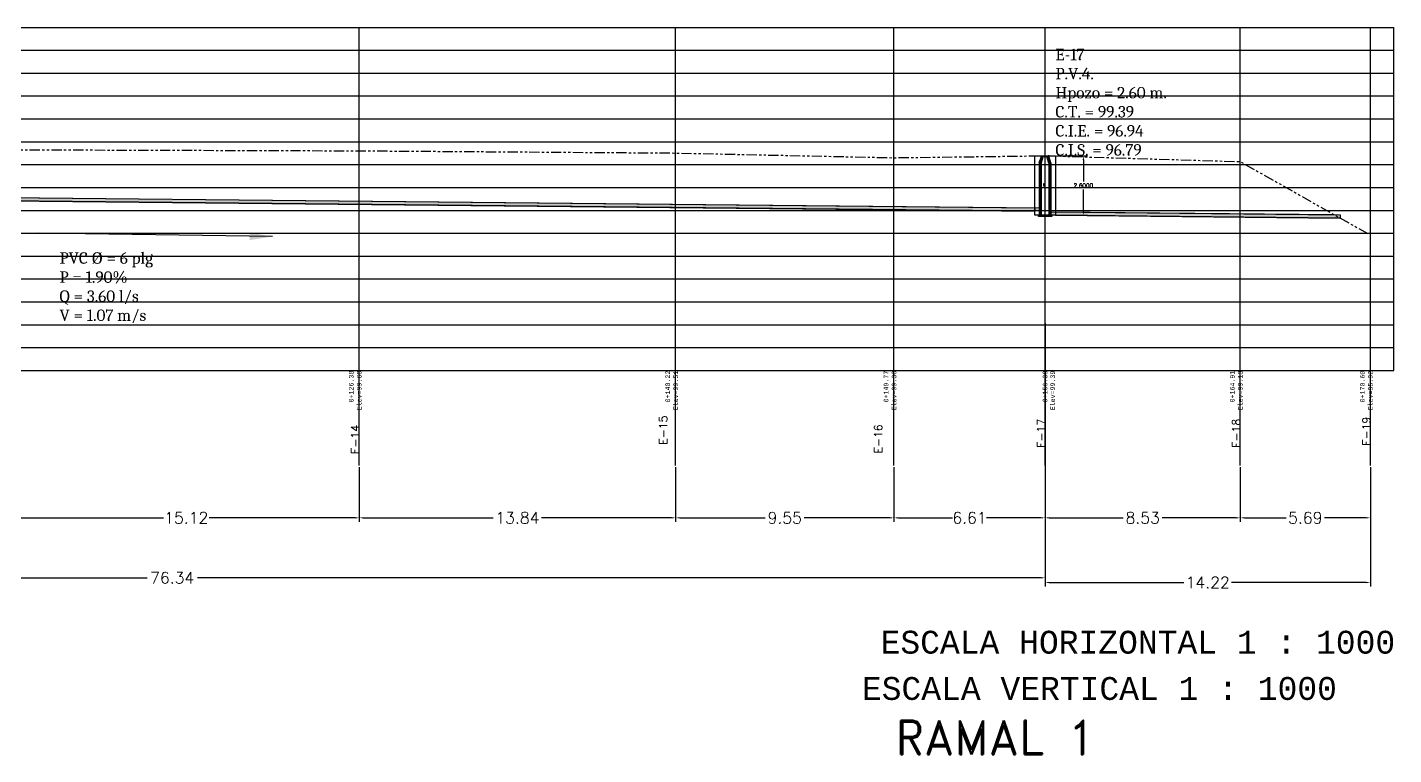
# Model space of a CAD drawing. Header units: metres. Extents: x 0 to 1752, y 632 to 1210.
# Drawn here: x 1137 to 1196.8, y 721.7 to 753.5 of the extents above; entities that cross this region are included whole.
import ezdxf
from ezdxf.enums import TextEntityAlignment as Align

# ---------------------------------------------------------------- set-up
doc = ezdxf.new("R2010")
doc.units = ezdxf.units.M
doc.header["$PDMODE"] = 32
doc.header["$PDSIZE"] = 0.2
doc.linetypes.add('SECCION1', pattern=[0.895, 0.45, -0.095, 0.08, -0.095, 0.08, -0.095])
for name, color, linetype in [('3-PLANTA GENERAL', 2, 'Continuous'), ('CVL_PERF', 2, 'SECCION1'), ('CVL_PERF_CUAD', 1, 'Continuous'), ('CVL_PERF_RET', 8, 'Continuous'), ('CVL_PERF_TX', 2, 'Continuous')]:
    doc.layers.add(name, color=color, linetype=linetype)
doc.styles.add('HUECA1', font='hueca1.shx')
doc.styles.add('MONOTXT4', font='monotxt4.shx')
doc.styles.get("Standard").update_dxf_attribs({"font": 'simplex.shx'})
doc.dimstyles.new('cotas', dxfattribs={"dimtxt": 0.2, "dimasz": 0.1, "dimexe": 0.1, "dimexo": 0.05, "dimgap": 0.05, "dimtad": 1, "dimlfac": 0.25, "dimzin": 1, "dimdsep": 46, "dimtxsty": 'Standard', "dimcen": 1, "dimclrd": 1, "dimclre": 1, "dimclrt": 3, "dimaunit": 1, "dimadec": 3, "dimazin": 0, "dimtfac": 1, "dimtmove": 0, "dimatfit": 3, "dimfxl": 1.25, "dimarcsym": 0})
doc.dimstyles.get("Standard").update_dxf_attribs({"dimtxt": 0.18, "dimasz": 0.18, "dimexe": 0.18, "dimexo": 0.0625, "dimgap": 0.09, "dimtad": 0, "dimtih": 1, "dimtoh": 1, "dimdec": 4, "dimzin": 0, "dimdsep": 46, "dimtxsty": 'Standard', "dimcen": 0.09, "dimadec": 0, "dimazin": 0, "dimtfac": 1, "dimtdec": 4, "dimtofl": 0, "dimtmove": 0, "dimatfit": 3, "dimfxl": 1, "dimtolj": 1, "dimtzin": 0, "dimarcsym": 0})

# ---------------------------------------------------------------- blocks, each defined once
blk = doc.blocks.new('*D124')
at = {"layer": 'CVL_PERF', "color": 0, "linetype": 'ByBlock', "lineweight": -2, "transparency": 16777216}
for p, q in [((1136.43, 734.273), (1136.43, 731.875)), ((1151.553, 734.273), (1151.553, 731.875)), ((1136.61, 732.055), (1142.996, 732.055)), ((1151.373, 732.055), (1144.986, 732.055))]:
    blk.add_line(p, q, dxfattribs=at)
at = {"layer": 'CVL_PERF', "color": 0, "linetype": 'ByBlock', "lineweight": 25, "transparency": 16777216}
for points in [[(1136.61, 732.085), (1136.61, 732.025), (1136.43, 732.055)], [(1151.373, 732.085), (1151.373, 732.025), (1151.553, 732.055)]]:
    blk.add_solid(points, dxfattribs=at)
at = {"layer": 'Defpoints', "color": 0, "linetype": 'ByBlock', "lineweight": 25, "transparency": 16777216}
for p in [(1136.43, 734.336), (1151.553, 734.336), (1151.553, 732.055)]:
    blk.add_point(p, dxfattribs=at)
at = {"layer": 'CVL_PERF', "color": 0, "linetype": 'ByBlock', "lineweight": 30, "transparency": 16777216, "insert": (1143.991, 732.055), "char_height": 0.5, "attachment_point": 5}
blk.add_mtext('\\A1;15.12', dxfattribs=at)
blk = doc.blocks.new('*D125')
at = {"layer": 'CVL_PERF', "color": 0, "linetype": 'ByBlock', "lineweight": -2, "transparency": 16777216}
for p, q in [((1151.553, 734.273), (1151.553, 731.875)), ((1165.391, 734.273), (1165.391, 731.875)), ((1151.733, 732.055), (1157.417, 732.055)), ((1165.211, 732.055), (1159.526, 732.055))]:
    blk.add_line(p, q, dxfattribs=at)
at = {"layer": 'CVL_PERF', "color": 0, "linetype": 'ByBlock', "lineweight": 25, "transparency": 16777216}
for points in [[(1151.733, 732.085), (1151.733, 732.025), (1151.553, 732.055)], [(1165.211, 732.085), (1165.211, 732.025), (1165.391, 732.055)]]:
    blk.add_solid(points, dxfattribs=at)
at = {"layer": 'Defpoints', "color": 0, "linetype": 'ByBlock', "lineweight": 25, "transparency": 16777216}
for p in [(1151.553, 734.336), (1165.391, 734.336), (1165.391, 732.055)]:
    blk.add_point(p, dxfattribs=at)
at = {"layer": 'CVL_PERF', "color": 0, "linetype": 'ByBlock', "lineweight": 30, "transparency": 16777216, "insert": (1158.472, 732.055), "char_height": 0.5, "attachment_point": 5}
blk.add_mtext('\\A1;13.84', dxfattribs=at)
blk = doc.blocks.new('*D126')
at = {"layer": 'CVL_PERF', "color": 0, "linetype": 'ByBlock', "lineweight": -2, "transparency": 16777216}
for p, q in [((1165.391, 734.273), (1165.391, 731.875)), ((1174.939, 734.273), (1174.939, 731.875)), ((1165.571, 732.055), (1169.313, 732.055)), ((1174.759, 732.055), (1171.017, 732.055))]:
    blk.add_line(p, q, dxfattribs=at)
at = {"layer": 'CVL_PERF', "color": 0, "linetype": 'ByBlock', "lineweight": 25, "transparency": 16777216}
for points in [[(1165.571, 732.085), (1165.571, 732.025), (1165.391, 732.055)], [(1174.759, 732.085), (1174.759, 732.025), (1174.939, 732.055)]]:
    blk.add_solid(points, dxfattribs=at)
at = {"layer": 'Defpoints', "color": 0, "linetype": 'ByBlock', "lineweight": 25, "transparency": 16777216}
for p in [(1165.391, 734.336), (1174.939, 734.336), (1174.939, 732.055)]:
    blk.add_point(p, dxfattribs=at)
at = {"layer": 'CVL_PERF', "color": 0, "linetype": 'ByBlock', "lineweight": 30, "transparency": 16777216, "insert": (1170.165, 732.055), "char_height": 0.5, "attachment_point": 5}
blk.add_mtext('\\A1;9.55', dxfattribs=at)
blk = doc.blocks.new('*D127')
at = {"layer": 'CVL_PERF', "color": 0, "linetype": 'ByBlock', "lineweight": -2, "transparency": 16777216}
for p, q in [((1174.939, 734.273), (1174.939, 731.875)), ((1181.549, 734.273), (1181.549, 731.875)), ((1175.119, 732.055), (1177.499, 732.055)), ((1181.369, 732.055), (1178.989, 732.055))]:
    blk.add_line(p, q, dxfattribs=at)
at = {"layer": 'CVL_PERF', "color": 0, "linetype": 'ByBlock', "lineweight": 25, "transparency": 16777216}
for points in [[(1175.119, 732.085), (1175.119, 732.025), (1174.939, 732.055)], [(1181.369, 732.085), (1181.369, 732.025), (1181.549, 732.055)]]:
    blk.add_solid(points, dxfattribs=at)
at = {"layer": 'Defpoints', "color": 0, "linetype": 'ByBlock', "lineweight": 25, "transparency": 16777216}
for p in [(1174.939, 734.336), (1181.549, 734.336), (1181.549, 732.055)]:
    blk.add_point(p, dxfattribs=at)
at = {"layer": 'CVL_PERF', "color": 0, "linetype": 'ByBlock', "lineweight": 30, "transparency": 16777216, "insert": (1178.244, 732.055), "char_height": 0.5, "attachment_point": 5}
blk.add_mtext('\\A1;6.61', dxfattribs=at)
blk = doc.blocks.new('*D128')
at = {"layer": 'CVL_PERF', "color": 0, "linetype": 'ByBlock', "lineweight": -2, "transparency": 16777216}
for p, q in [((1181.549, 734.273), (1181.549, 731.875)), ((1190.082, 734.273), (1190.082, 731.875)), ((1181.729, 732.055), (1184.964, 732.055)), ((1189.902, 732.055), (1186.668, 732.055))]:
    blk.add_line(p, q, dxfattribs=at)
at = {"layer": 'CVL_PERF', "color": 0, "linetype": 'ByBlock', "lineweight": 25, "transparency": 16777216}
for points in [[(1181.729, 732.085), (1181.729, 732.025), (1181.549, 732.055)], [(1189.902, 732.085), (1189.902, 732.025), (1190.082, 732.055)]]:
    blk.add_solid(points, dxfattribs=at)
at = {"layer": 'Defpoints', "color": 0, "linetype": 'ByBlock', "lineweight": 25, "transparency": 16777216}
for p in [(1181.549, 734.336), (1190.082, 734.336), (1190.082, 732.055)]:
    blk.add_point(p, dxfattribs=at)
at = {"layer": 'CVL_PERF', "color": 0, "linetype": 'ByBlock', "lineweight": 30, "transparency": 16777216, "insert": (1185.816, 732.055), "char_height": 0.5, "attachment_point": 5}
blk.add_mtext('\\A1;8.53', dxfattribs=at)
blk = doc.blocks.new('*D129')
at = {"layer": 'CVL_PERF', "color": 0, "linetype": 'ByBlock', "lineweight": -2, "transparency": 16777216}
for p, q in [((1190.082, 734.273), (1190.082, 731.875)), ((1195.771, 734.273), (1195.771, 731.875)), ((1190.262, 732.055), (1192.087, 732.055)), ((1195.591, 732.055), (1193.767, 732.055))]:
    blk.add_line(p, q, dxfattribs=at)
at = {"layer": 'CVL_PERF', "color": 0, "linetype": 'ByBlock', "lineweight": 25, "transparency": 16777216}
for points in [[(1190.262, 732.085), (1190.262, 732.025), (1190.082, 732.055)], [(1195.591, 732.085), (1195.591, 732.025), (1195.771, 732.055)]]:
    blk.add_solid(points, dxfattribs=at)
at = {"layer": 'Defpoints', "color": 0, "linetype": 'ByBlock', "lineweight": 25, "transparency": 16777216}
for p in [(1190.082, 734.336), (1195.771, 734.336), (1195.771, 732.055)]:
    blk.add_point(p, dxfattribs=at)
at = {"layer": 'CVL_PERF', "color": 0, "linetype": 'ByBlock', "lineweight": 30, "transparency": 16777216, "insert": (1192.927, 732.055), "char_height": 0.5, "attachment_point": 5}
blk.add_mtext('\\A1;5.69', dxfattribs=at)
blk = doc.blocks.new('*D143')
at = {"layer": 'CVL_PERF', "color": 0, "linetype": 'ByBlock', "lineweight": -2, "transparency": 16777216}
for p, q in [((1105.204, 741.337), (1105.204, 729.254)), ((1181.549, 740.568), (1181.549, 729.254)), ((1105.384, 729.434), (1142.275, 729.434)), ((1181.369, 729.434), (1144.479, 729.434))]:
    blk.add_line(p, q, dxfattribs=at)
at = {"layer": 'CVL_PERF', "color": 0, "linetype": 'ByBlock', "lineweight": 25, "transparency": 16777216}
for points in [[(1105.384, 729.464), (1105.384, 729.404), (1105.204, 729.434)], [(1181.369, 729.464), (1181.369, 729.404), (1181.549, 729.434)]]:
    blk.add_solid(points, dxfattribs=at)
at = {"layer": 'Defpoints', "color": 0, "linetype": 'ByBlock', "lineweight": 25, "transparency": 16777216}
for p in [(1105.204, 741.399), (1181.549, 740.631), (1181.549, 729.434)]:
    blk.add_point(p, dxfattribs=at)
at = {"layer": 'CVL_PERF', "color": 0, "linetype": 'ByBlock', "lineweight": 30, "transparency": 16777216, "insert": (1143.377, 729.434), "char_height": 0.5, "attachment_point": 5}
blk.add_mtext('\\A1;76.34', dxfattribs=at)
blk = doc.blocks.new('*D149')
at = {"layer": 'CVL_PERF_CUAD', "color": 0, "lineweight": -2, "transparency": 16777216}
for p, q in [((1182.062, 747.882), (1183.401, 747.882)), ((1183.221, 747.702), (1183.221, 746.762)), ((1183.221, 745.462), (1183.221, 746.402)), ((1182.062, 745.282), (1183.401, 745.282))]:
    blk.add_line(p, q, dxfattribs=at)
at = {"layer": 'CVL_PERF_CUAD', "color": 0, "lineweight": 25, "transparency": 16777216}
for points in [[(1183.191, 747.702), (1183.251, 747.702), (1183.221, 747.882)], [(1183.191, 745.462), (1183.251, 745.462), (1183.221, 745.282)]]:
    blk.add_solid(points, dxfattribs=at)
at = {"layer": 'Defpoints', "color": 0, "lineweight": 25, "transparency": 16777216}
for p in [(1181.999, 747.882), (1183.221, 747.882), (1181.999, 745.282)]:
    blk.add_point(p, dxfattribs=at)
at = {"layer": 'CVL_PERF_CUAD', "color": 0, "lineweight": 25, "transparency": 16777216, "insert": (1183.221, 746.582), "char_height": 0.18, "attachment_point": 5}
blk.add_mtext('\\A1;2.6000', dxfattribs=at)
blk = doc.blocks.new('*D150')
at = {"layer": 'CVL_PERF', "color": 0, "linetype": 'ByBlock', "lineweight": -2, "transparency": 16777216}
for p, q in [((1181.549, 734.273), (1181.549, 729.047)), ((1195.771, 734.273), (1195.771, 729.047)), ((1181.729, 729.227), (1187.618, 729.227)), ((1195.591, 729.227), (1189.703, 729.227))]:
    blk.add_line(p, q, dxfattribs=at)
at = {"layer": 'CVL_PERF', "color": 0, "linetype": 'ByBlock', "lineweight": 25, "transparency": 16777216}
for points in [[(1181.729, 729.257), (1181.729, 729.197), (1181.549, 729.227)], [(1195.591, 729.257), (1195.591, 729.197), (1195.771, 729.227)]]:
    blk.add_solid(points, dxfattribs=at)
at = {"layer": 'Defpoints', "color": 0, "linetype": 'ByBlock', "lineweight": 25, "transparency": 16777216}
for p in [(1181.549, 734.336), (1195.771, 734.336), (1195.771, 729.227)]:
    blk.add_point(p, dxfattribs=at)
at = {"layer": 'CVL_PERF', "color": 0, "linetype": 'ByBlock', "lineweight": 30, "transparency": 16777216, "insert": (1188.66, 729.227), "char_height": 0.5, "attachment_point": 5}
blk.add_mtext('\\A1;14.22', dxfattribs=at)
blk = doc.blocks.new('*D195')
at = {"color": 1, "lineweight": -2, "transparency": 16777216}
for p, q in [((0.88, 7.01), (0.83, 7.01)), ((0.93, -1.17), (0.93, 6.91)), ((0.88, -1.27), (0.83, -1.27))]:
    blk.add_line(p, q, dxfattribs=at)
at = {"color": 1, "lineweight": 25, "transparency": 16777216}
for points in [[(0.91, 6.91), (0.94, 6.91), (0.93, 7.01)], [(0.91, -1.17), (0.94, -1.17), (0.93, -1.27)]]:
    blk.add_solid(points, dxfattribs=at)
at = {"layer": 'Defpoints', "color": 0, "lineweight": 25, "transparency": 16777216}
for p in [(0.93, 7.01), (0.93, 7.01), (0.93, -1.27)]:
    blk.add_point(p, dxfattribs=at)
at = {"color": 3, "transparency": 16777216, "insert": (0.78, 2.87), "char_height": 0.2, "attachment_point": 5, "rotation": 90}
blk.add_mtext('2.07', dxfattribs=at)
blk = doc.blocks.new('*U253')
h = blk.add_hatch()
h.set_pattern_fill('ANSI35', color=252, scale=0.001, angle=135)
h.set_pattern_definition([(180, (74.4395315, -0.05), (-4e-19, -0.00635), []), (180, (74.4363565, -0.046825), (-4e-19, -0.00635), [0.0079375, -0.0015875, 0, -0.0015875])])
h.paths.add_polyline_path([(75.645, 0), (75.645, 0.15), (-0.206, 0.15), (-0.206, 0)])
at = {"color": 3}
blk.add_lwpolyline([(-0.206, 0.15), (75.645, 0.15), (75.645, 0), (-0.206, 0)], close=True, dxfattribs=at)
blk = doc.blocks.new('*U254')
h = blk.add_hatch()
h.set_pattern_fill('ANSI35', color=252, scale=0.001, angle=135)
h.set_pattern_definition([(180, (11.25868, -0.05), (-4e-19, -0.00635), []), (180, (11.255505, -0.046825), (-4e-19, -0.00635), [0.0079375, -0.0015875, 0, -0.0015875])])
h.paths.add_polyline_path([(12.454, 0), (12.454, 0.15), (-0.196, 0.15), (-0.196, 0)])
at = {"color": 3}
blk.add_lwpolyline([(-0.196, 0.15), (12.454, 0.15), (12.454, 0), (-0.196, 0)], close=True, dxfattribs=at)
blk = doc.blocks.new('*U194')
h = blk.add_hatch()
h.set_pattern_fill('ANSI31', color=6, scale=0.01)
h.set_pattern_definition([(45, (-5e-15, 2.327107), (-0.02245064, 0.02245064), [])])
h.paths.add_polyline_path([(1.468, -1.273), (1.738, -1.273), (1.738, 6.023), (1.479, 6.804), (1.236, 6.804), (1.236, 6.703), (1.468, 5.984)])
h.paths.add_polyline_path([(0.388, 5.984), (0.62, 6.703), (0.62, 6.804), (0.377, 6.804), (0.118, 6.023), (0.118, -1.273), (0.388, -1.273)])
h.paths.add_polyline_path([(0.377, 6.804), (0.647, 6.804), (0.647, 6.885), (0.533, 6.885), (0.503, 7.005), (0.377, 7.005)])
h.paths.add_polyline_path([(0.543, 6.885), (1.313, 6.885), (1.343, 7.005), (0.513, 7.005)])
h.paths.add_polyline_path([(1.213, 6.804), (1.479, 6.804), (1.479, 7.005), (1.353, 7.005), (1.323, 6.885), (1.213, 6.885)])
h.paths.add_polyline_path([(1.856, -1.273), (0, -1.273), (0, -1.423), (1.856, -1.423)])
at = {"color": 3}
for p, q in [((0.118, 6.023), (0.118, -1.273)), ((0.388, 5.984), (0.388, -1.273)), ((1.468, 5.984), (1.468, -1.273)), ((1.738, 6.023), (1.738, -1.273))]:
    blk.add_line(p, q, dxfattribs=at)
for points in [[(0.118, 6.023), (0.377, 6.804)], [(0.388, 5.984), (0.62, 6.703), (0.62, 6.804)], [(1.468, 5.984), (1.236, 6.703), (1.236, 6.804)], [(1.738, 6.023), (1.479, 6.804)]]:
    blk.add_lwpolyline(points, dxfattribs=at)
for points in [[(0.503, 7.005), (0.533, 6.885), (0.647, 6.885), (0.647, 6.804), (0.377, 6.804), (0.377, 7.005)], [(0.543, 6.885), (0.513, 7.005), (1.343, 7.005), (1.313, 6.885)], [(1.213, 6.804), (1.479, 6.804), (1.479, 7.005), (1.353, 7.005), (1.323, 6.885), (1.213, 6.885)], [(0, -1.423), (0, -1.273), (1.856, -1.273), (1.856, -1.423)]]:
    blk.add_lwpolyline(points, close=True, dxfattribs=at)
dim = blk.add_linear_dim(base=(0.928, 7.005), p1=(0.928, -1.273), p2=(0.928, 7.005), angle=90, dimstyle='cotas')
dim.commit()
dim.dimension.update_dxf_attribs({"geometry": '*D195', "text_midpoint": (0.778, 2.866)})

msp = doc.modelspace()

# ---------------------------------------------------------------- linework, layer by layer
at = {"lineweight": 25, "flags": 128}
for points in [[(1105.65574, 746.36244), (1181.09912, 745.60801)], [(1105.65424, 746.21245), (1181.09912, 745.458)], [(1181.99912, 745.43156), (1194.18433, 745.30971)], [(1181.99912, 745.28155), (1194.45447, 745.157)]]:
    msp.add_lwpolyline(points, dxfattribs=at)
at = {"layer": 'CVL_PERF', "color": 2, "linetype": 'SECCION1', "lineweight": 25, "flags": 128}
msp.add_lwpolyline([(1025.16308, 752.30255), (1033.50264, 751.59055), (1036.36669, 751.27955), (1045.80686, 750.90055), (1053.54979, 750.34155), (1071.10981, 749.31555), (1072.36214, 749.25388), (1091.00226, 748.68155), (1096.13275, 748.59884), (1100.33324, 748.51086), (1103.30424, 748.40355), (1107.8345, 748.30555), (1120.89718, 748.21255), (1136.42961, 748.14555), (1151.55262, 748.09855), (1165.3909, 748.00155), (1174.93926, 747.79555), (1181.54912, 747.88155), (1190.0823, 747.62855), (1195.77139, 744.41255)], dxfattribs=at)
at = {"layer": 'CVL_PERF', "linetype": 'ByBlock', "lineweight": 25}
msp.add_lwpolyline([(1181.09912, 747.88155), (1181.99912, 747.88155), (1181.99912, 745.28155), (1181.09912, 745.28155)], close=True, dxfattribs=at)
at = {"layer": 'CVL_PERF_CUAD', "color": 1, "linetype": 'Continuous', "lineweight": 25}
for p, q in [((1024.14288, 753.49455), (1196.79159, 753.49455)), ((1196.79159, 738.49455), (1196.79159, 753.49455)), ((1024.14288, 738.49455), (1196.79159, 738.49455))]:
    msp.add_line(p, q, dxfattribs=at)
at = {"layer": 'CVL_PERF_CUAD', "color": 2, "lineweight": 25, "flags": 128}
msp.add_lwpolyline([(1105.65424, 746.21245), (1105.65574, 746.36244), (1181.09912, 745.60801), (1181.09912, 745.458)], dxfattribs=at)
at = {"layer": 'CVL_PERF_RET', "color": 8, "linetype": 'Continuous', "lineweight": 25}
for p, q in [((1151.55262, 734.33558), (1151.55262, 753.49455)), ((1165.3909, 734.33558), (1165.3909, 753.49455)), ((1174.93926, 734.33558), (1174.93926, 753.49455)), ((1181.54912, 734.33558), (1181.54912, 753.49455)), ((1190.0823, 734.33558), (1190.0823, 753.49455)), ((1195.77139, 734.33558), (1195.77139, 753.49455)), ((1024.14288, 752.49455), (1196.79159, 752.49455)), ((1024.14288, 751.49455), (1196.79159, 751.49455)), ((1024.14288, 750.49455), (1196.79159, 750.49455)), ((1024.14288, 749.49455), (1196.79159, 749.49455)), ((1024.14288, 748.49455), (1196.79159, 748.49455)), ((1024.14288, 747.49455), (1196.79159, 747.49455)), ((1024.14288, 746.49455), (1196.79159, 746.49455)), ((1024.14288, 745.49455), (1196.79159, 745.49455)), ((1024.14288, 744.49455), (1196.79159, 744.49455)), ((1024.14288, 743.49455), (1196.79159, 743.49455)), ((1024.14288, 742.49455), (1196.79159, 742.49455)), ((1024.14288, 741.49455), (1196.79159, 741.49455)), ((1024.14288, 740.49455), (1196.79159, 740.49455)), ((1024.14288, 739.49455), (1196.79159, 739.49455))]:
    msp.add_line(p, q, dxfattribs=at)

# ---------------------------------------------------------------- block references
at = {"layer": '3-PLANTA GENERAL', "xscale": 0.3140913193737951, "yscale": 0.3140913193737951, "zscale": 0.3140913193737951}
msp.add_blockref('*U194', (1181.25768, 745.67871), dxfattribs=at)
at = {"layer": '3-PLANTA GENERAL', "lineweight": 30, "rotation": 359.4281099931943}
msp.add_blockref('*U253', (1105.65359, 746.21344), dxfattribs=at)
at = {"layer": '3-PLANTA GENERAL', "color": 3, "lineweight": 25, "rotation": 359.4188962410317}
msp.add_blockref('*U254', (1181.99858, 745.28162), dxfattribs=at)

# ---------------------------------------------------------------- texts
at = {"layer": '3-PLANTA GENERAL', "insert": (1181.99912, 747.88155), "char_height": 0.5, "width": 28.3021277, "attachment_point": 7}
msp.add_mtext('{\\fCambria|b0|i0|c0|p18;\\C7;E-17\\PP.V.4. \\PHpozo = 2.60 m.\\PC.T. = 99.39  \\PC.I.E. = 96.94  \\PC.I.S. = 96.79}', dxfattribs=at)
at = {"layer": '3-PLANTA GENERAL', "ltscale": 0.5, "insert": (1138.44703, 740.56203), "char_height": 0.5, "width": 28.3021277, "attachment_point": 7}
msp.add_mtext('{\\fCambria|b0|i0|c0|p18;\\C7;PVC Ø = 6 plg \\PP = 1.90% \\PQ = 3.60 l/s  \\PV = 1.07 m/s}', dxfattribs=at)
at = {"layer": 'CVL_PERF_CUAD', "lineweight": 25}
for s, p in [('E-15', (1165.02644, 735.25106)), ('E-17', (1181.54912, 735.1079)), ('E-18', (1190.0823, 735.1079)), ('E-19', (1195.77139, 735.20374)), ('E-14', (1151.55262, 734.84345)), ('E-16', (1174.42507, 734.86768))]:
    msp.add_text(s, height=0.35, rotation=90, dxfattribs=at).set_placement(p)
at = {"layer": 'CVL_PERF_TX', "color": 2, "lineweight": 30, "style": 'MONOTXT4'}
for s, p in [('0+126.38', (1151.20622, 738.48647)), ('Elev=99.60', (1151.55565, 738.48647)), ('0+140.22', (1165.0445, 738.48647)), ('Elev=99.51', (1165.39393, 738.48647)), ('0+149.77', (1174.59286, 738.48647)), ('Elev=99.30', (1174.94229, 738.48647)), ('0+156.38', (1181.54609, 738.48647)), ('Elev=99.39', (1181.87909, 738.48647)), ('0+164.91', (1189.7359, 738.48647)), ('Elev=99.13', (1190.08533, 738.48647)), ('0+170.60', (1195.42499, 738.48647)), ('Elev=95.92', (1195.77442, 738.48647))]:
    msp.add_text(s, height=0.2, rotation=90, dxfattribs=at).set_placement(p, align=Align.MIDDLE_RIGHT)
for s, p in [('ESCALA HORIZONTAL 1 : 1000', (1196.85772, 727.11829)), ('ESCALA VERTICAL 1 : 1000', (1194.30968, 725.09624))]:
    msp.add_text(s, height=1, dxfattribs=at).set_placement(p, align=Align.TOP_RIGHT)
at = {"layer": 'CVL_PERF_TX', "color": 1, "lineweight": 30, "style": 'HUECA1'}
msp.add_text('RAMAL 1', height=1.5, dxfattribs=at).set_placement((1183.7938, 723.20345), align=Align.TOP_RIGHT)

# ---------------------------------------------------------------- dimensions: what is measured, and where the dimension line sits
at = {"layer": 'CVL_PERF', "linetype": 'ByBlock', "lineweight": 30}
for base, p1, p2, picture, middle in [((1181.54912, 729.43362), (1105.20424, 741.3993), (1181.54912, 740.63066), '*D143', (1143.37668, 729.43362)), ((1151.55262, 732.05489), (1136.42961, 734.33558), (1151.55262, 734.33558), '*D124', (1143.99112, 732.05489)), ((1165.3909, 732.05489), (1151.55262, 734.33558), (1165.3909, 734.33558), '*D125', (1158.47176, 732.05489)), ((1174.93926, 732.05489), (1165.3909, 734.33558), (1174.93926, 734.33558), '*D126', (1170.16508, 732.05489)), ((1181.54912, 732.05489), (1174.93926, 734.33558), (1181.54912, 734.33558), '*D127', (1178.24419, 732.05489)), ((1190.0823, 732.05489), (1181.54912, 734.33558), (1190.0823, 734.33558), '*D128', (1185.81571, 732.05489)), ((1195.77139, 729.22742), (1181.54912, 734.33558), (1195.77139, 734.33558), '*D150', (1188.66026, 729.22742)), ((1195.77139, 732.05489), (1190.0823, 734.33558), (1195.77139, 734.33558), '*D129', (1192.92685, 732.05489))]:
    dim = msp.add_linear_dim(base=base, p1=p1, p2=p2, dimstyle='Standard', override={"dimtxt": 0.5, "dimdec": 2}, dxfattribs=at)
    dim.commit()
    dim.dimension.update_dxf_attribs({"geometry": picture, "text_midpoint": middle})
at = {"layer": 'CVL_PERF_CUAD', "lineweight": 25}
dim = msp.add_aligned_dim(p1=(1181.99912, 745.28155), p2=(1181.99912, 747.88155), distance=-1.22218, dimstyle='Standard', dxfattribs=at)
dim.commit()
dim.dimension.update_dxf_attribs({"geometry": '*D149', "text_midpoint": (1183.22131, 746.58155)})

# ---------------------------------------------------------------- leaders
at = {"layer": '3-PLANTA GENERAL', "ltscale": 0.5}
msp.add_leader([(1147.7591, 744.34722), (1137.54546, 744.49495)], dimstyle='cotas', override={"dimasz": 1, "dimgap": 0.05, "dimtad": 0, "dimzin": 0}, dxfattribs=at)

doc.saveas('drawing.dxf')
